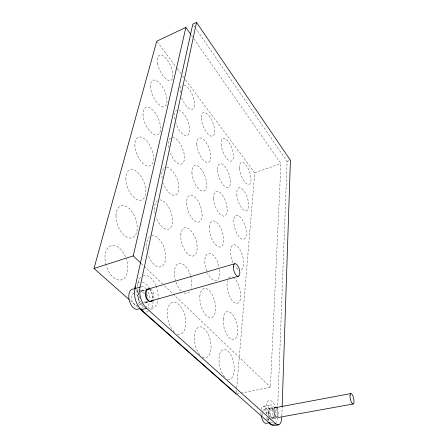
<?xml version="1.0" encoding="UTF-8"?>
<svg xmlns="http://www.w3.org/2000/svg" width="448" height="448" viewBox="0 0 448 448"><rect width="100%" height="100%" fill="white"/><g stroke="black" fill="none" stroke-linecap="round" stroke-linejoin="round"><path stroke-width="0.34" stroke-dasharray="2.24 1.68" d="M281.848 415.867L282.128 407.484M277.329 416.679L287.106 161.431L195.966 28.767M240.974 393.148L270.396 387.218L280.935 163.593L193.088 37.71M236.303 392.722L236.65 388.545M236.712 387.85L254.766 172.771L185.545 79.817M271.74 419.233L273.174 415.951L272.126 410.463L269.64 408.19L263.788 409.287L262.539 411.981M266.588 418.65L267.081 417.558M269.64 408.19L268.178 411.426L269.231 416.982M143.814 302.943L145.919 300.737L145.729 299.426M138.365 303.526L139.222 302.641L138.275 296.106L135.324 293.44M138.897 292.74L138.034 293.597L138.998 300.266L140.487 301.599M133.907 292.986L131.292 295.562L132.233 302.198L136.226 305.732L138.068 305.211M254.766 172.771L280.935 163.593M287.106 161.431L289.313 160.653M135.682 292.163L141.042 290.595L144.463 293.726M142.072 290.724L145.298 289.783M141.921 290.875L145.258 289.901M145.466 302.534L148.148 301.778M138.678 305.038L142.974 303.822M145.802 302.982L148.389 302.249M140.907 308.381L144.155 307.474M144.805 307.294L146.748 306.746A10.511 5.97 75.3 0 0 149.738 302.193M236.869 393.977L240.29 393.288M263.228 406.28L270.536 404.897M270.704 407.932L274.602 407.204M271.214 408.464L273.274 408.078M272.63 418.046L275.24 417.57M273.112 418.41L275.85 417.917M267.165 420.056L269.125 419.703M270.446 422.615L272.457 422.262M130.592 300.804L137.906 307.272M269.73 417.43L270.732 418.331M263.788 409.287L266.297 411.55L266.812 414.282M141.322 263.62L162.495 283.898M164.511 285.83L270.396 387.218M157.186 41.737L176.786 68.057M177.201 68.617L180.958 73.657M182.622 75.897L183.876 77.577M191.486 35.426L192.685 37.139M193.592 25.306L195.569 28.19M262.405 413.134L262.982 416.209M150.534 289.061A6.451 3.898 80.1 0 1 153.726 298.525M274.394 415.458A5.062 2.106 79.9 0 1 271.762 417.816A5.062 2.106 79.9 0 1 269.976 410.642A5.062 2.106 79.9 0 1 272.933 409.567M269.153 416.539A8.719 3.623 79.9 0 1 268.962 406.482A8.719 3.623 79.9 0 1 273.482 406.812M275.106 410.385A8.719 3.623 79.9 0 1 275.895 414.221M275.996 416.914A8.719 3.623 79.9 0 1 275.33 420.381M261.022 414.557A8.68 3.685 80.1 0 1 260.887 411.27M261.139 409.354A8.68 3.685 80.1 0 1 265.199 406.991A8.68 3.685 80.1 0 1 268.654 416.102M268.694 418.236A8.68 3.685 80.1 0 1 268.464 420.14M146.838 301.101A6.104 3.466 75.3 0 1 143.612 302.417M140.526 292.275A6.104 3.466 75.3 0 1 143.78 291.043M143.55 306.572A10.511 5.97 75.3 0 1 138.04 298.939A10.511 5.97 75.3 0 1 138.225 289.061M141.142 286.53A10.511 5.97 75.3 0 1 146.233 288.943M148.226 292.051A10.511 5.97 75.3 0 1 149.974 299.785M135.486 289.447A10.444 6.054 75.4 0 1 138.628 292.303M141.602 302.781A10.444 6.054 75.4 0 1 140.7 306.606M166.796 167.294A14.745 7.157 69.4 0 1 177.772 181.126A14.745 7.157 69.4 0 1 174.776 195.294A14.745 7.157 69.4 0 1 163.408 183.305M162.12 178.338A14.745 7.157 69.4 0 1 166.141 167.283M219.604 269.494A14.202 6.647 74 0 1 216.205 280.633A14.202 6.647 74 0 1 207.413 272.854M206.702 271.146A14.202 6.647 74 0 1 208.247 253.372A14.202 6.647 74 0 1 219.15 266.918M233.279 277.502A13.709 6.121 75.1 0 1 240.755 296.335A13.709 6.121 75.1 0 1 232.389 300.821A13.709 6.121 75.1 0 1 227.461 280.622M228.614 278.102A13.709 6.121 75.1 0 1 232.691 277.172M237.882 269.349A13.104 5.662 73.7 0 1 234.797 266.039M232.977 262.685A13.104 5.662 73.7 0 1 232.288 245.498A13.104 5.662 73.7 0 1 241.954 254.139A13.104 5.662 73.7 0 1 241.046 269.898M172.48 137.441A14.162 6.53 68.3 0 1 183.394 150.847A14.162 6.53 68.3 0 1 180.555 164.203A14.162 6.53 68.3 0 1 169.607 150.959M168.762 147.431A14.162 6.53 68.3 0 1 170.817 137.872M178.881 110.158A13.642 5.975 67.5 0 1 188.826 123.939A13.642 5.975 67.5 0 1 186.06 135.66A13.642 5.975 67.5 0 1 175.84 123.043M174.843 119.118A13.642 5.975 67.5 0 1 176.73 110.337M184.201 84.98A13.171 5.477 66.9 0 1 193.67 98.566A13.171 5.477 66.9 0 1 191.162 109.39A13.171 5.477 66.9 0 1 181.429 96.942M180.337 92.478A13.171 5.477 66.9 0 1 182.174 84.997M159.723 199.892A15.406 7.868 70.8 0 1 171.45 213.573A15.406 7.868 70.8 0 1 168.28 229.314A15.406 7.868 70.8 0 1 156.184 217.459M155.081 213.528A15.406 7.868 70.8 0 1 157.31 200.754M151.575 235.827A16.162 8.669 72.6 0 1 164.461 248.976A16.162 8.669 72.6 0 1 160.983 266.745A16.162 8.669 72.6 0 1 147.963 254.29M146.826 249.536A16.162 8.669 72.6 0 1 149.548 236.886M189.47 291.687A15.501 7.907 74.4 0 1 184.005 292.874M181.143 290.87A15.501 7.907 74.4 0 1 175.851 281.758M175.644 281.109A15.501 7.907 74.4 0 1 178.506 263.458A15.501 7.907 74.4 0 1 190.445 275.397M190.63 276.03A15.501 7.907 74.4 0 1 191.128 288.372M125.922 257.947A17.864 10.59 72.7 0 1 122.102 279.642A17.864 10.59 72.7 0 1 106.193 265.636M106.002 264.981A17.864 10.59 72.7 0 1 110.65 245.823A17.864 10.59 72.7 0 1 125.686 257.342M156.05 286.009A17.058 9.565 75 0 1 156.85 303.862A17.058 9.565 75 0 1 146.854 307.154M140.062 298.295A17.058 9.565 75 0 1 139.149 295.87M138.953 295.254A17.058 9.565 75 0 1 137.749 288.921M137.682 286.462A17.058 9.565 75 0 1 140.974 276.797M143.164 275.442A17.058 9.565 75 0 1 155.814 285.438M174.468 332.114A16.369 8.658 76.6 0 1 169.288 305.071A16.369 8.658 76.6 0 1 184.783 315.442A16.369 8.658 76.6 0 1 176.898 333.743M199.802 354.626A15.764 7.857 77.8 0 1 196.868 328.496A15.764 7.857 77.8 0 1 210.638 342.031A15.764 7.857 77.8 0 1 201.634 356.423M224.65 376.998A15.226 7.151 78.6 0 1 220.618 352.01A15.226 7.151 78.6 0 1 233.296 361.458A15.226 7.151 78.6 0 1 227.455 379.092M149.167 289.402A6.44 3.606 75.2 0 1 152.79 298.749M147.241 301.47A6.418 3.64 75.3 0 1 143.847 302.859M140.61 292.197A6.418 3.64 75.3 0 1 144.026 290.903M146.72 293.994A6.418 3.64 75.3 0 1 147.582 296.598M148.355 311.59A15.4 8.742 75.3 0 1 144.894 311.819M137.413 283.438A15.4 8.742 75.3 0 1 139.406 282.178M142.274 282.022A15.4 8.742 75.3 0 1 149.279 287.907M149.598 288.428A15.4 8.742 75.3 0 1 152.902 298.827M153.02 301.353A15.4 8.742 75.3 0 1 150.282 310.178M268.33 420.504A12.79 5.32 79.9 0 1 267.215 417.558M266.314 413.739A12.79 5.32 79.9 0 1 268.061 401.15A12.79 5.32 79.9 0 1 274.893 405.692M275.968 408.548A12.79 5.32 79.9 0 1 277.29 416.853M277.273 418.074A12.79 5.32 79.9 0 1 276.304 423.17M273.812 416.175A5.146 2.139 79.9 0 1 270.687 416.651A5.146 2.139 79.9 0 1 269.674 409.153A5.146 2.139 79.9 0 1 272.978 410.015M276.982 408.212A5.163 2.117 79.8 0 1 278.096 416.265M134.876 144.659A15.478 7.745 67.3 0 0 148.826 166.113A15.478 7.745 67.3 0 0 148.842 143.819A15.478 7.745 67.3 0 0 134.876 144.659M209.502 226.206A13.58 6.115 72.5 0 0 218.994 246.999A13.58 6.115 72.5 0 0 221.071 228.799A13.58 6.115 72.5 0 0 209.502 226.206M125.905 178.371A16.162 8.568 68.6 0 0 140.706 200.256A16.162 8.568 68.6 0 0 140.874 176.193A16.162 8.568 68.6 0 0 125.905 178.371M186.598 203.302A14.123 6.614 71.1 0 0 198.615 222.146A14.123 6.614 71.1 0 0 197.792 200.659A14.123 6.614 71.1 0 0 186.598 203.302M143.024 114.022A14.868 7.022 66.5 0 0 156.218 135.038A14.868 7.022 66.5 0 0 156.111 114.296A14.868 7.022 66.5 0 0 143.024 114.022M191.934 172.581A13.558 6.07 69.9 0 0 203.375 191.128A13.558 6.07 69.9 0 0 202.513 171.041A13.558 6.07 69.9 0 0 191.934 172.581M213.646 198.582A13.037 5.639 71.3 0 0 224.353 216.07A13.037 5.639 71.3 0 0 223.188 196.325A13.037 5.639 71.3 0 0 213.646 198.582M233.794 219.951A12.578 5.247 72.5 0 0 242.407 239.26A12.578 5.247 72.5 0 0 243.841 222.572A12.578 5.247 72.5 0 0 233.794 219.951M150.461 86.066A14.325 6.395 65.8 0 0 162.971 106.63A14.325 6.395 65.8 0 0 162.764 87.27A14.325 6.395 65.8 0 0 150.461 86.066M196.846 144.346A13.059 5.578 69 0 0 207.76 162.574A13.059 5.578 69 0 0 206.864 143.746A13.059 5.578 69 0 0 196.846 144.346M217.532 170.346A12.555 5.208 70.3 0 0 227.769 187.572A12.555 5.208 70.3 0 0 226.604 169.025A12.555 5.208 70.3 0 0 217.532 170.346M236.785 194.538A12.107 4.866 71.5 0 0 246.417 210.862A12.107 4.866 71.5 0 0 245.017 192.595A12.107 4.866 71.5 0 0 236.785 194.538M157.59 63.403A13.826 5.841 65.4 0 0 170.761 80.427A13.826 5.841 65.4 0 0 166.975 59.618A13.826 5.841 65.4 0 0 157.59 63.403M201.37 118.3A12.611 5.141 68.3 0 0 211.803 136.209A12.611 5.141 68.3 0 0 210.89 118.502A12.611 5.141 68.3 0 0 201.37 118.3M221.127 144.228A12.118 4.816 69.5 0 0 230.938 161.179A12.118 4.816 69.5 0 0 229.774 143.707A12.118 4.816 69.5 0 0 221.127 144.228M239.562 168.42A11.687 4.519 70.6 0 0 248.814 184.509A11.687 4.519 70.6 0 0 247.43 167.278A11.687 4.519 70.6 0 0 239.562 168.42M180.93 233.57A14.762 7.224 72.6 0 0 191.492 256.082A14.762 7.224 72.6 0 0 194.415 236.085A14.762 7.224 72.6 0 0 180.93 233.57M115.987 215.662A16.946 9.514 70.3 0 0 131.746 237.944A16.946 9.514 70.3 0 0 132.087 211.854A16.946 9.514 70.3 0 0 115.987 215.662M199.942 295.428A14.918 7.224 75.7 0 0 210.381 317.509A14.918 7.224 75.7 0 0 212.845 295.893A14.918 7.224 75.7 0 0 199.942 295.428M223.25 318.718A14.409 6.614 76.7 0 0 233.083 339.746A14.409 6.614 76.7 0 0 234.903 318.455A14.409 6.614 76.7 0 0 223.25 318.718"/><path stroke-width="0.67" d="M282.15 406.784L290.422 160.266L196.504 22.4L192.797 24.153L134.809 288.635L134.462 292.208A15.4 8.742 75.3 0 0 139.009 307.188L141.226 309.747L271.146 424.648L275.761 423.836A12.83 5.264 79.8 0 0 281.798 417.262M275.761 423.836L146.524 308.269A15.456 8.663 75.2 0 1 140.078 287.073L196.504 22.4M140.812 263.133L133.252 255.892L185.898 27.412L156.772 41.177L93.996 268.47L129.018 299.421M93.996 268.47L133.252 255.892M140.078 287.073L134.809 288.635A15.4 8.742 75.3 0 1 135.358 286.748M146.597 289.509L234.696 263.754M149.486 301.398L238.549 276.198M146.524 308.269L141.226 309.747A15.4 8.742 75.3 0 0 143.662 311.377M274.646 407.826L350.862 393.562M277.9 417.547L353.192 403.99M269.78 422.738L266.426 423.332A8.68 3.685 80.1 0 1 261.201 415.688M278.656 424.799L274.07 425.6A12.79 5.32 79.9 0 1 269.674 422.923M139.474 308.655L236.186 394.117M185.898 27.412L190.691 34.278M153.216 299.807A6.451 3.898 80.1 0 1 146.563 297.36A6.451 3.898 80.1 0 1 149.492 288.764M139.244 308.543A10.444 6.054 75.4 0 1 129.416 300.944A10.444 6.054 75.4 0 1 133.829 288.954M151.782 300.95A6.44 3.606 75.2 0 1 145.706 296.716A6.44 3.606 75.2 0 1 148.17 289.094M277.2 417.217A5.163 2.117 79.8 0 1 273.974 411.348A5.163 2.117 79.8 0 1 276.405 407.512M350.045 395.433A5.342 1.68 77.7 0 0 352.733 403.934A5.342 1.68 77.7 0 0 353.27 396.967A5.342 1.68 77.7 0 0 350.045 395.433M233.363 266.426A6.524 2.85 74.2 0 0 237.804 276.293A6.524 2.85 74.2 0 0 238.627 267.238A6.524 2.85 74.2 0 0 233.363 266.426"/></g></svg>
